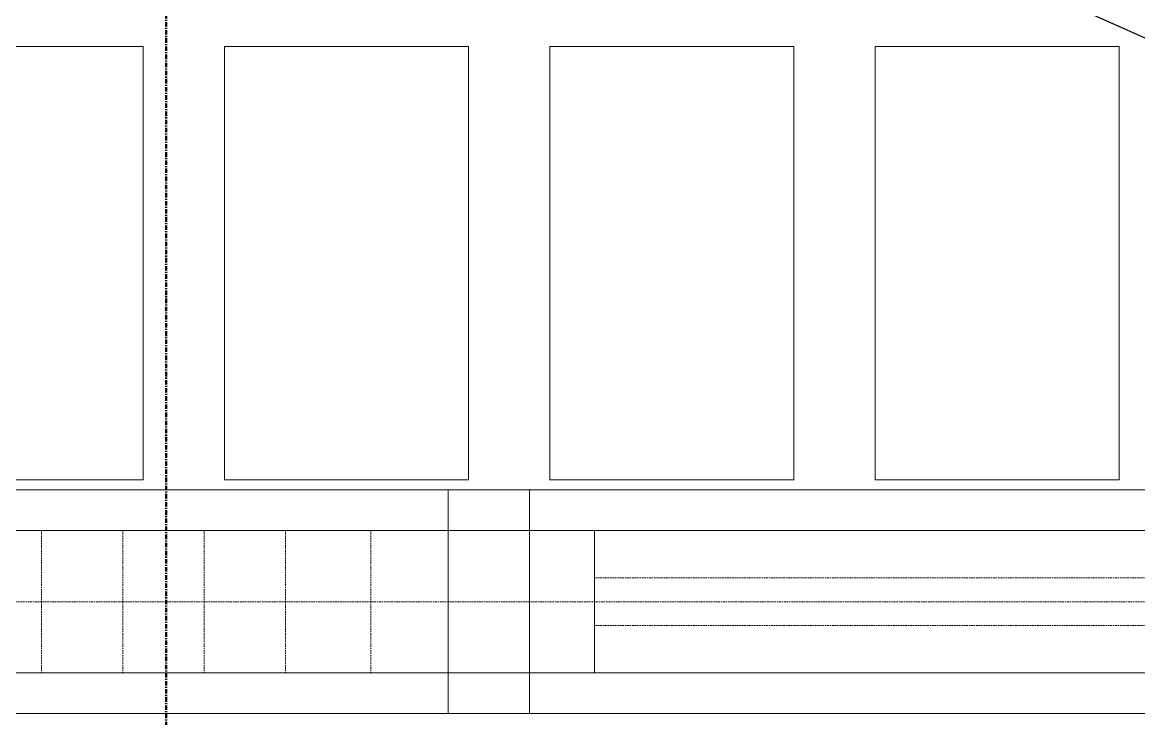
# Model space of a CAD drawing. Header units: millimetres. Extents: x -853228 to -774636, y -17776 to 22455.
# Drawn here: x -781506 to -780133, y 6968 to 7824 of the extents above; entities that cross this region are included whole.
import ezdxf

# ---------------------------------------------------------------- set-up
doc = ezdxf.new("R2010")
doc.units = ezdxf.units.MM
doc.linetypes.add('DPA_Grid _ Level 100', pattern=[10, 5.5, -1.6, 1.3, -1.6])
doc.linetypes.add('DPA_Hidden 50', pattern=[3, 2, -1])
for name, color, linetype, lineweight in [('A-DETL', 1, 'Continuous', 70), ('A-DOOR', 3, 'Continuous', 35), ('A-DOOR-E', 2, 'Continuous', 25), ('A-DOOR-OPNG', 2, 'Continuous', 9), ('A-GLAZ-CURT', 2, 'Continuous', 9), ('G-ANNO-SECL', 3, 'Continuous', 9)]:
    doc.layers.add(name, color=color, linetype=linetype, lineweight=lineweight)

# ---------------------------------------------------------------- blocks, each defined once
blk = doc.blocks.new('DPA_AC-SG-PI - A2_1200x2000 mm-V1-4281-01 ENLARGED LOWER PLATFORM LEVEL - REFLECTED CEILING PLAN - SHEET 2')
at = {"layer": 'A-DOOR'}
for p, q in [((-575, 75), (-600, 75)), ((-600, 75), (-600, -15)), ((-575, -15), (-575, 75)), ((575, 75), (575, -15)), ((600, 75), (575, 75)), ((600, -15), (600, 75)), ((-600, -15), (-575, -15)), ((575, -15), (600, -15))]:
    blk.add_line(p, q, dxfattribs=at)
at = {"layer": 'A-DOOR', "lineweight": 25}
for p, q in [((-500, 5), (-500, -45)), ((-525, -20), (-475, -20))]:
    blk.add_line(p, q, dxfattribs=at)
for start, end in [(0, 180), (180, 0)]:
    blk.add_arc((-500, 5), 10, start, end, dxfattribs=at)
at = {"layer": 'A-DOOR-E'}
for p, q in [((-600, 75), (600, 75)), ((-600, -14.1), (-600, 75)), ((-575, 75), (-575, -14.1)), ((575, 75), (-575, 75)), ((575, 75), (575, -14.1)), ((600, -14.1), (600, 75)), ((-575, -11.1), (-556.6, 30)), ((-556.6, 30), (494.9, -439.9)), ((476.5, -480.9), (-575, -11.1)), ((-566.3, -15), (-600, -15)), ((-575, -15), (-566.3, -15)), ((-456, -15), (575, -15)), ((600, -15), (-456, -15)), ((494.9, -439.9), (476.5, -480.9))]:
    blk.add_line(p, q, dxfattribs=at)
at = {"layer": 'A-DOOR-OPNG'}
blk.add_arc((-500, 30.2), 1100, 334.7442, 0, dxfattribs=at)
blk = doc.blocks.new('DPA_CP_Metal Ceiling Panel - Vertical Panel with Gap-V3-4281-01 ENLARGED LOWER PLATFORM LEVEL - REFLECTED CEILING PLAN - SHEET 2')
at = {"layer": 'A-GLAZ-CURT'}
for p, q in [((-780457.4, 7794), (-780457.4, 7261.5)), ((-780157.4, 7794), (-780457.4, 7794)), ((-780157.4, 7794), (-780457.4, 7794)), ((-780457.4, 7794), (-780457.4, 7261.5)), ((-780457.4, 7261.5), (-780457.4, 7794)), ((-780457.4, 7794), (-780157.4, 7794)), ((-780157.4, 7794), (-780157.4, 7261.5)), ((-780157.4, 7261.5), (-780157.4, 7794)), ((-780157.4, 7794), (-780157.4, 7261.5)), ((-780157.4, 7261.5), (-780457.4, 7261.5)), ((-780457.4, 7261.5), (-780157.4, 7261.5)), ((-780157.4, 7261.5), (-780457.4, 7261.5))]:
    blk.add_line(p, q, dxfattribs=at)
blk = doc.blocks.new('DPA_CP_Metal Ceiling Panel - Vertical Panel with Gap-V4-4281-01 ENLARGED LOWER PLATFORM LEVEL - REFLECTED CEILING PLAN - SHEET 2')
at = {"layer": 'A-GLAZ-CURT'}
for p, q in [((-781257.4, 7794), (-781257.4, 7261.5)), ((-780957.4, 7794), (-781257.4, 7794)), ((-781257.4, 7794), (-781257.4, 7261.5)), ((-781257.4, 7261.5), (-781257.4, 7794)), ((-781257.4, 7794), (-780957.4, 7794)), ((-780957.4, 7794), (-781257, 7794)), ((-780957.4, 7794), (-780957.4, 7261.5)), ((-780957.4, 7261.5), (-780957.4, 7794)), ((-780957.4, 7794), (-780957.4, 7261.5)), ((-780957.4, 7261.5), (-781257.4, 7261.5)), ((-781257.4, 7261.5), (-780957.4, 7261.5)), ((-780957.4, 7261.5), (-781257.4, 7261.5))]:
    blk.add_line(p, q, dxfattribs=at)
blk = doc.blocks.new('DPA_CP_Metal Ceiling Air Supply1 - Linear Diffuser Air Supply-12447243-4281-01 ENLARGED LOWER PLATFORM LEVEL - REFLECTED CEILING PLAN - SHEET 2')
at = {"layer": 'A-GLAZ-CURT'}
for p, q in [((-780882.4, 4774), (-780882.4, 5049)), ((-780882.4, 5049), (-779282.4, 5049)), ((-780882.4, 4774), (-780882.4, 5049)), ((-780882.4, 5049), (-779282.4, 5049)), ((-780882.4, 5049), (-779282.4, 5049)), ((-780882.4, 4774), (-780882.4, 5049)), ((-779282.4, 4999), (-780882.4, 4999)), ((-780802.4, 4999), (-780802.4, 4824)), ((-779282.4, 4824), (-780882.4, 4824)), ((-780882.4, 4774), (-779282.4, 4774)), ((-779282.4, 4774), (-780882.4, 4774)), ((-779282.4, 4774), (-780882.4, 4774))]:
    blk.add_line(p, q, dxfattribs=at)
at = {"layer": 'A-GLAZ-CURT', "linetype": 'DPA_Hidden 50'}
for p, q in [((-779362.4, 4940.7), (-780802.4, 4940.7)), ((-779362.4, 4882.4), (-780802.4, 4882.4))]:
    blk.add_line(p, q, dxfattribs=at)
blk = doc.blocks.new('DPA_CP_Metal Ceiling Panel1 - Horizontal with Gap-12447204-4281-01 ENLARGED LOWER PLATFORM LEVEL - REFLECTED CEILING PLAN - SHEET 2')
at = {"layer": 'A-GLAZ-CURT'}
for p, q in [((-779282.4, 4774), (-779282.4, 5049)), ((-779282.4, 4774), (-779282.4, 5049)), ((-779282.4, 5049), (-779182.4, 5049)), ((-779282.4, 5049), (-779182.4, 5049)), ((-779282.4, 4774), (-779282.4, 5049)), ((-779182.4, 4774), (-779182.4, 5049)), ((-779182.4, 5049), (-779182.4, 4774)), ((-779182.4, 5049), (-779182.4, 4774)), ((-779282.4, 4999), (-779182.4, 4999)), ((-779282.4, 4824), (-779182.4, 4824)), ((-779282.4, 4774), (-779182.4, 4774)), ((-779182.4, 4774), (-779282.4, 4774)), ((-779182.4, 4774), (-779282.4, 4774))]:
    blk.add_line(p, q, dxfattribs=at)
blk = doc.blocks.new('DPA_CP_Metal Ceiling Luminaire2 - Linear Luminaire-12437131-4281-01 ENLARGED LOWER PLATFORM LEVEL - REFLECTED CEILING PLAN - SHEET 2')
at = {"layer": 'A-GLAZ-CURT'}
for p, q in [((-832057.4, 6974), (-832057.4, 7249)), ((-832057.4, 7249), (-830857.4, 7249)), ((-832057.4, 7249), (-832057.4, 6974)), ((-830857.4, 7249), (-832057.4, 7249)), ((-832057.4, 7249), (-830857.4, 7249)), ((-830857.4, 7249), (-830857.4, 6974)), ((-830857.4, 6974), (-830857.4, 7249)), ((-832057.4, 7211.5), (-832057.4, 6974)), ((-830857.4, 7211.5), (-830857.4, 6974)), ((-832057.4, 7199), (-830857.4, 7199)), ((-832057.4, 7024), (-830857.4, 7024)), ((-830857.4, 6974), (-832057.4, 6974)), ((-830857.4, 6974), (-832057.4, 6974)), ((-832057.4, 6974), (-830857.4, 6974))]:
    blk.add_line(p, q, dxfattribs=at)
at = {"layer": 'A-GLAZ-CURT', "linetype": 'DPA_Hidden 50'}
for p, q in [((-831962.4, 7199), (-831962.4, 7024)), ((-831857.4, 7199), (-831857.4, 7024)), ((-831757.4, 7199), (-831757.4, 7024)), ((-831657.4, 7199), (-831657.4, 7024)), ((-831557.4, 7199), (-831557.4, 7024)), ((-831457.4, 7199), (-831457.4, 7024)), ((-831357.4, 7199), (-831357.4, 7024)), ((-831257.4, 7199), (-831257.4, 7024)), ((-831157.4, 7199), (-831157.4, 7024)), ((-831057.4, 7199), (-831057.4, 7024)), ((-830952.4, 7199), (-830952.4, 7024))]:
    blk.add_line(p, q, dxfattribs=at)

msp = doc.modelspace()

# ---------------------------------------------------------------- linework, layer by layer
at = {"layer": 'A-DETL', "color": 55, "linetype": 'DPA_Hidden 50', "lineweight": 9}
msp.add_line((-779697.4, 7111.5), (-795282.4, 7111.5), dxfattribs=at)
at = {"layer": 'G-ANNO-SECL', "linetype": 'DPA_Grid _ Level 100', "lineweight": 50}
msp.add_line((-781329.4, 20644), (-781329.4, -16698.9), dxfattribs=at)

# ---------------------------------------------------------------- block references
at = {"layer": 'A-DOOR-E'}
msp.add_blockref('DPA_AC-SG-PI - A2_1200x2000 mm-V1-4281-01 ENLARGED LOWER PLATFORM LEVEL - REFLECTED CEILING PLAN - SHEET 2', (-779782.4, 7919), dxfattribs=at)
at = {"layer": 'A-GLAZ-CURT'}
for name, p in [('DPA_CP_Metal Ceiling Panel - Vertical Panel with Gap-V3-4281-01 ENLARGED LOWER PLATFORM LEVEL - REFLECTED CEILING PLAN - SHEET 2', (-1200, 0)), ('DPA_CP_Metal Ceiling Panel - Vertical Panel with Gap-V4-4281-01 ENLARGED LOWER PLATFORM LEVEL - REFLECTED CEILING PLAN - SHEET 2', (0, 0)), ('DPA_CP_Metal Ceiling Panel - Vertical Panel with Gap-V3-4281-01 ENLARGED LOWER PLATFORM LEVEL - REFLECTED CEILING PLAN - SHEET 2', (-400, 0)), ('DPA_CP_Metal Ceiling Panel - Vertical Panel with Gap-V3-4281-01 ENLARGED LOWER PLATFORM LEVEL - REFLECTED CEILING PLAN - SHEET 2', (0, 0)), ('DPA_CP_Metal Ceiling Luminaire2 - Linear Luminaire-12437131-4281-01 ENLARGED LOWER PLATFORM LEVEL - REFLECTED CEILING PLAN - SHEET 2', (49875, 0)), ('DPA_CP_Metal Ceiling Panel1 - Horizontal with Gap-12447204-4281-01 ENLARGED LOWER PLATFORM LEVEL - REFLECTED CEILING PLAN - SHEET 2', (-1700, 2200)), ('DPA_CP_Metal Ceiling Air Supply1 - Linear Diffuser Air Supply-12447243-4281-01 ENLARGED LOWER PLATFORM LEVEL - REFLECTED CEILING PLAN - SHEET 2', (0, 2200))]:
    msp.add_blockref(name, p, dxfattribs=at)

doc.saveas('drawing.dxf')
